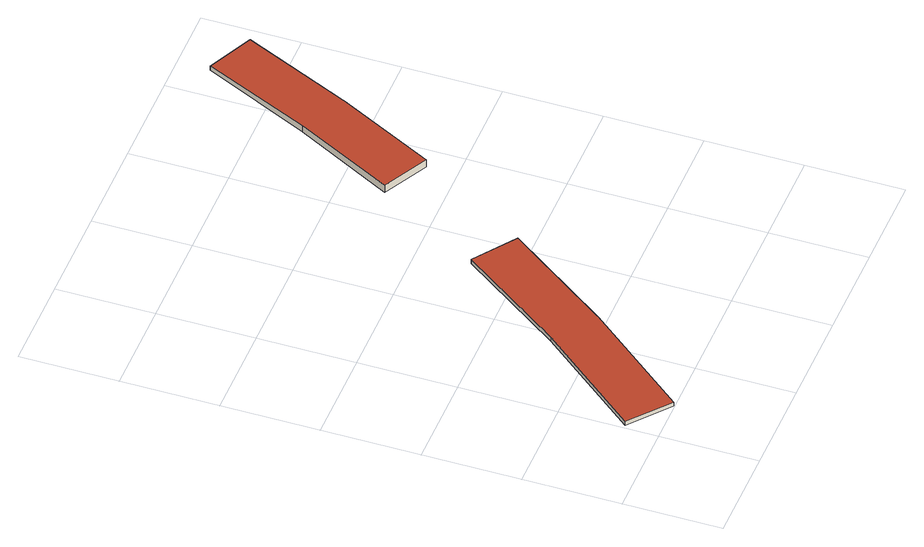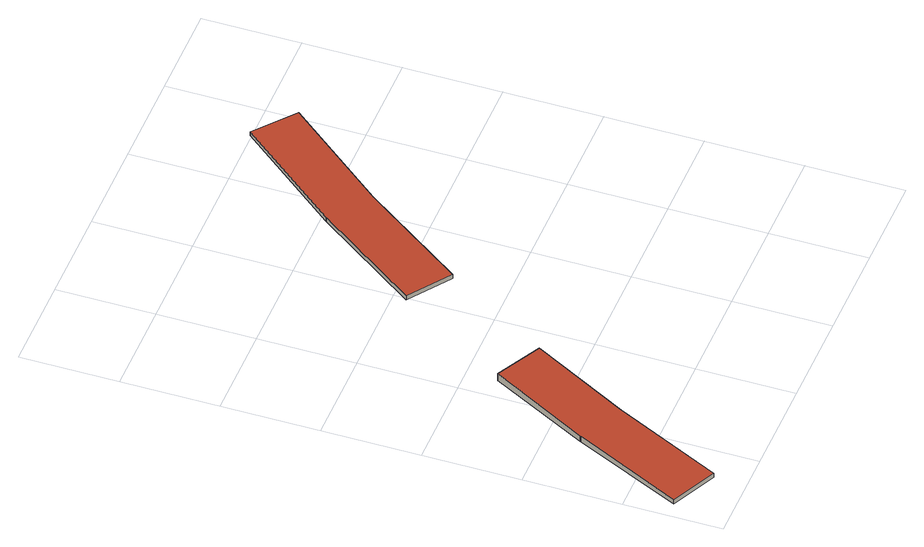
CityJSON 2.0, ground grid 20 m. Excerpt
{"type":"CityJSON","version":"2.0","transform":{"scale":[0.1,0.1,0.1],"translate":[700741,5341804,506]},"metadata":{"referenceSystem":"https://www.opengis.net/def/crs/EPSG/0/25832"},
"CityObjects":{
"building1":{"type":"Building","attributes":{"Gemeindeschluessel":"09184112","HoeheDach":"508.150","HoeheGrund":"499.780","Methode":"2000","NiedrigsteTraufeDesGebaeudes":"508.150","Geometrietyp2DReferenz":"3000","function":"53001_1800","roofType":"1000","measuredHeight":8.37},"geometry":[{"type":"Solid","lod":"2","boundaries":[[[[0,1,2,3,4,5,6]],[[7,8,5,4]],[[9,8,7,10,11,12,13]],[[13,12,1,0]],[[11,10,3,2]],[[10,7,4,3]],[[9,13,0,6]],[[12,11,2,1]],[[8,9,6,5]]]],"semantics":{"surfaces":[{"type":"GroundSurface"},{"type":"WallSurface"},{"type":"RoofSurface","Dachneigung":"90.000","Dachorientierung":"-1.000","Flaeche":"564.940","Z_MAX":"8.370","Z_MAX_ASL":"508.150","Z_MIN":"8.370","Z_MIN_ASL":"508.150"}],"values":[[0,1,2,1,1,1,1,1,1]]}}]},
"building2":{"type":"Building","attributes":{"Gemeindeschluessel":"09184112","HoeheDach":"508.231","HoeheGrund":"499.940","Methode":"2000","NiedrigsteTraufeDesGebaeudes":"507.431","Geometrietyp2DReferenz":"3000","function":"53001_1800","roofType":"1000","measuredHeight":8.29},"geometry":[{"type":"Solid","lod":"2","boundaries":[[[[14,15,16,17]],[[18,19,20,21]],[[19,22,23,20]],[[24,14,17,25]],[[26,18,21,27]],[[22,19,18,26,15,14,24]],[[22,24,25,23]],[[15,26,27,16]],[[25,17,16,27,21,20,23]]]],"semantics":{"surfaces":[{"type":"WallSurface"},{"type":"RoofSurface","Dachneigung":"89.035","Dachorientierung":"24.920","Flaeche":"496.925","Z_MAX":"8.291","Z_MAX_ASL":"508.231","Z_MIN":"7.491","Z_MIN_ASL":"507.431"},{"type":"GroundSurface"}],"values":[[0,0,0,0,0,1,0,0,2]]}}]}
},
"vertices":[
[82,0,11],[1,67,11],[174,278,11],[326,491,11],[411,429,11],[258,216,11],[256,213,11],[411,429,21],[258,216,21],[256,213,21],[326,491,21],[174,278,21],[1,67,21],[82,0,21],
[463,713,22],[569,914,18],[569,914,4],[463,713,4],[766,1090,14],[663,868,18],[663,868,4],[766,1090,4],[662,866,18],[662,866,4],[556,664,22],[556,664,4],[671,1135,14],[671,1135,4]
]}
